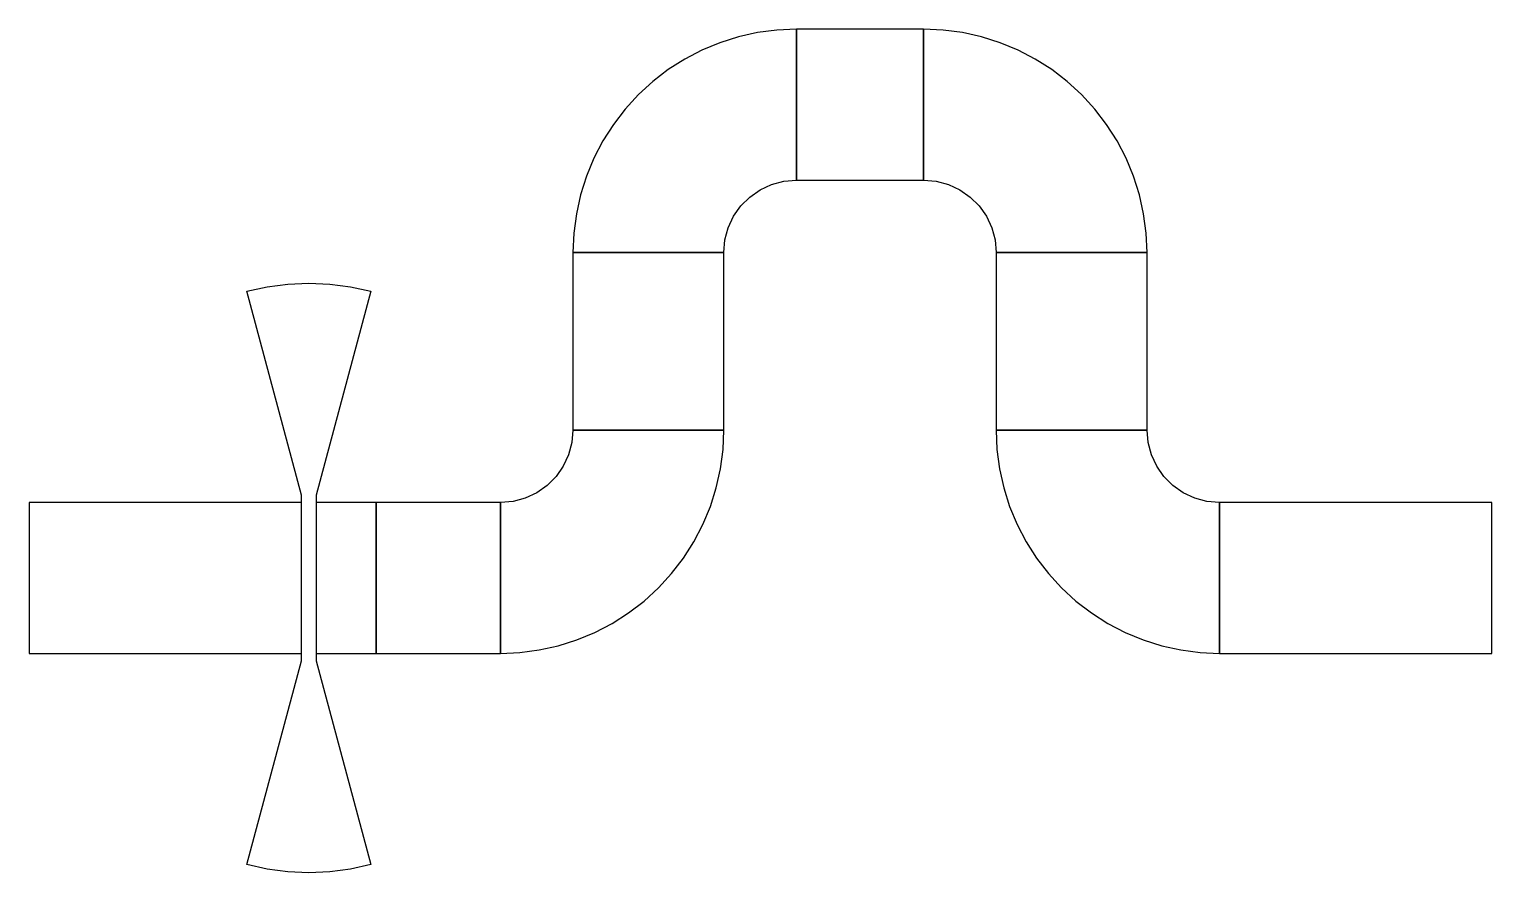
# Model space of a CAD drawing. Header units: millimetres. Extents: x -22.2 to 27.2, y -20.1 to 8.4.
import ezdxf

# ---------------------------------------------------------------- set-up
doc = ezdxf.new("R2010")
doc.units = ezdxf.units.MM
doc.layers.add('Thick_Metal', color=31, linetype='CONTINUOUS')

msp = doc.modelspace()

# ---------------------------------------------------------------- linework, layer by layer
at = {"layer": 'Thick_Metal'}
for points in [[(1.283, 0.872), (1.32022, 1.29744), (1.43075, 1.70995), (1.61124, 2.097), (1.85619, 2.44683), (2.15817, 2.74881), (2.508, 2.99376), (2.89505, 3.17425), (3.30756, 3.28478), (3.733, 3.322), (3.733, 8.422), (3.07497, 8.39327), (2.42196, 8.3073), (1.77892, 8.16474), (1.15075, 7.96668), (0.54223, 7.71462), (-0.042, 7.41049), (-0.5975, 7.0566), (-1.12005, 6.65564), (-1.60566, 6.21066), (-2.05064, 5.72505), (-2.4516, 5.2025), (-2.80549, 4.647), (-3.10962, 4.06277), (-3.36168, 3.45425), (-3.55974, 2.82608), (-3.7023, 2.18304), (-3.78827, 1.53003), (-3.817, 0.872)], [(3.733, 3.322), (8.033, 3.322), (8.033, 8.422), (3.733, 8.422)], [(8.033, 3.322), (8.45844, 3.28478), (8.87095, 3.17425), (9.258, 2.99376), (9.60783, 2.74881), (9.90981, 2.44683), (10.15476, 2.097), (10.33525, 1.70995), (10.44578, 1.29744), (10.483, 0.872), (15.583, 0.872), (15.55427, 1.53003), (15.4683, 2.18304), (15.32574, 2.82608), (15.12768, 3.45425), (14.87562, 4.06277), (14.57149, 4.647), (14.2176, 5.2025), (13.81664, 5.72505), (13.37166, 6.21066), (12.88605, 6.65564), (12.3635, 7.0566), (11.808, 7.41049), (11.22377, 7.71462), (10.61525, 7.96668), (9.98708, 8.16474), (9.34404, 8.3073), (8.69103, 8.39327), (8.033, 8.422)], [(1.283, -5.128), (1.283, 0.872), (-3.817, 0.872), (-3.817, -5.128)], [(15.583, -5.128), (15.583, 0.872), (10.483, 0.872), (10.483, -5.128)], [(-12.992, -12.928), (-12.992, -7.328), (-14.83843, -0.43701), (-14.14855, -0.28407), (-13.44796, -0.19184), (-12.742, -0.16101), (-12.03604, -0.19184), (-11.33545, -0.28407), (-10.64557, -0.43701), (-12.492, -7.328), (-12.492, -12.928), (-10.64557, -19.81899), (-11.33545, -19.97193), (-12.03604, -20.06416), (-12.742, -20.09499), (-13.44796, -20.06416), (-14.14855, -19.97193), (-14.83843, -19.81899)], [(-3.817, -5.128), (-3.85422, -5.55344), (-3.96475, -5.96595), (-4.14524, -6.353), (-4.39019, -6.70283), (-4.69217, -7.00481), (-5.042, -7.24976), (-5.42905, -7.43025), (-5.84156, -7.54078), (-6.267, -7.578), (-6.267, -12.678), (-5.60897, -12.64927), (-4.95596, -12.5633), (-4.31292, -12.42074), (-3.68475, -12.22268), (-3.07623, -11.97062), (-2.492, -11.66649), (-1.9365, -11.3126), (-1.41395, -10.91164), (-0.92834, -10.46666), (-0.48336, -9.98105), (-0.0824, -9.4585), (0.27149, -8.903), (0.57562, -8.31877), (0.82768, -7.71025), (1.02574, -7.08208), (1.1683, -6.43904), (1.25427, -5.78603), (1.283, -5.128)], [(18.033, -7.578), (17.60756, -7.54078), (17.19505, -7.43025), (16.808, -7.24976), (16.45817, -7.00481), (16.15619, -6.70283), (15.91124, -6.353), (15.73075, -5.96595), (15.62022, -5.55344), (15.583, -5.128), (10.483, -5.128), (10.51173, -5.78603), (10.5977, -6.43904), (10.74026, -7.08208), (10.93832, -7.71025), (11.19038, -8.31877), (11.49451, -8.903), (11.8484, -9.4585), (12.24936, -9.98105), (12.69434, -10.46666), (13.17995, -10.91164), (13.7025, -11.3126), (14.258, -11.66649), (14.84223, -11.97062), (15.45075, -12.22268), (16.07892, -12.42074), (16.72196, -12.5633), (17.37497, -12.64927), (18.033, -12.678)], [(-22.192, -12.678), (-12.992, -12.678), (-12.992, -7.578), (-22.192, -7.578)], [(-12.492, -12.678), (-10.467, -12.678), (-10.467, -7.578), (-12.492, -7.578)], [(-10.467, -12.678), (-6.267, -12.678), (-6.267, -7.578), (-10.467, -7.578)], [(18.033, -12.678), (27.233, -12.678), (27.233, -7.578), (18.033, -7.578)]]:
    msp.add_lwpolyline(points, close=True, dxfattribs=at)

doc.saveas('drawing.dxf')
